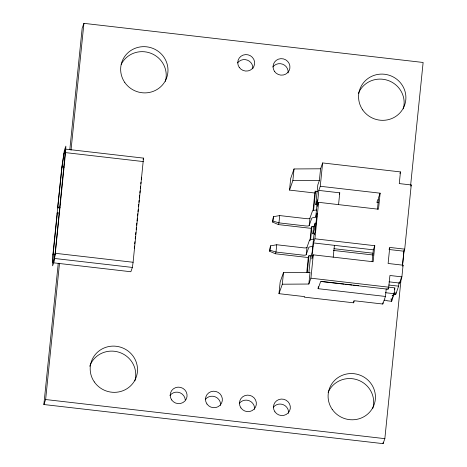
<?xml version="1.0" encoding="UTF-8"?>
<svg xmlns="http://www.w3.org/2000/svg" width="467" height="467" viewBox="0 0 467 467"><rect width="100%" height="100%" fill="white"/><g stroke="black" fill="none" stroke-linecap="round" stroke-linejoin="round"><path stroke-width="0.7" d="M59.507 213.145L57.348 212.899L53.15 254.118L52.917 262.758L54.435 258.455L55.159 253.277L65.561 149.125L143.503 158.115L133.101 262.267L132.377 267.439L130.859 271.747L53.641 262.839M59.846 208.048L57.686 207.797L62.023 166.935L64.043 153.427L65.561 149.125M401.217 277.742L384.843 438.653L383.08 443.65L43.875 404.527L58.258 263.19M69.84 149.393L82.157 28.347L83.92 23.35L423.125 62.473L410.656 184.967M43.875 404.527L45.638 399.53L59.502 263.265M71.013 150.193L83.92 23.35M134.268 248.175L134.484 246.027M134.706 243.873L134.922 241.725M135.214 238.859L135.436 236.711M135.652 234.557L135.874 232.408M136.166 229.542L136.382 227.388M136.603 225.24L136.819 223.092M137.041 220.938L137.333 218.071M137.549 215.923L137.771 213.769M137.987 211.621L138.209 209.473M138.501 206.601L138.717 204.453M138.938 202.304L139.154 200.15M139.376 198.002L139.668 195.136M139.884 192.988L140.106 190.834M140.322 188.686L140.544 186.531M140.836 183.665L140.981 182.235M141.273 179.369L141.489 177.215M308.36 257.416L308.226 257.416A7.542 1.775 5.8 0 1 305.319 257.218L275.384 253.762L269.669 251.269L270.475 245.858L276.733 244.749L302.925 247.767A3.333 0.788 5.8 0 0 306.971 247.341L309.452 240.283A7.542 1.775 5.8 0 1 313.719 239.221M311.331 228.24L311.197 228.235A7.542 1.775 5.8 0 1 308.284 228.036L278.355 224.586L272.635 222.094L273.446 216.682L279.704 215.573L305.891 218.591A3.333 0.788 5.8 0 0 309.936 218.159L312.423 211.102A7.542 1.775 5.8 0 1 316.69 210.045M269.669 251.269L270.475 245.858M272.635 222.094L273.446 216.682M276.733 244.749L275.991 252.04L275.384 253.762M279.704 215.573L278.962 222.864L278.355 224.586M278.98 293.673L280.171 281.998L283.504 272.53L310.035 272.366L308.85 284.035L282.313 284.205L278.98 293.673L304.426 296.603L304.239 297.123L353.63 302.814L354.354 300.754L382.794 304.029L385.462 296.457L386.227 288.904M317.583 191.715L315.511 191.476L314.962 193.029L289.522 190.092L290.707 178.423L294.041 168.955L320.578 168.791L322.639 162.936L400.458 171.914L399.273 183.584L411.246 184.961L404.714 249.15L403.984 251.217L402.566 265.174M282.313 284.205L283.504 272.53M289.522 190.092L292.856 180.624L294.041 168.955M306.218 254.754L306.971 247.341M309.189 225.579L309.936 218.159M306.731 272.658L308.249 257.731L308.979 255.665L311.542 255.963M309.995 240.558L311.22 228.556L311.944 226.489L313.871 226.711M313.048 210.599L314.781 193.542M314.962 193.029L315.172 190.968M307.239 272.722L308.979 255.665M310.584 239.904L311.944 226.489M313.555 210.67L315.511 191.476M308.891 272.623L310.462 257.148L312.16 252.326L313.871 235.555L315.079 232.111L317.011 213.145L315.797 216.589L317.081 216.735M314.764 234.031L312.837 233.809L313.433 227.972L315.132 223.15L316.416 223.302M317.093 204.78L315.809 204.628L317.811 184.938L319.387 180.46L320.578 168.791M315.132 223.15L314.536 228.988L312.837 233.809M315.797 216.589L317.507 199.812L315.809 204.628M313.462 242.928L311.828 258.975L313.287 254.842L373.151 261.748L374.779 245.7L314.916 238.795L313.462 242.928L373.326 249.833L374.779 245.7M318.809 190.408L317.175 206.455L318.628 202.328L378.492 209.228L380.126 193.18L320.263 186.28L318.809 190.408L339.76 192.824L338.552 204.686M308.85 284.035L310.911 278.186L313.287 254.842M314.916 238.795L318.628 202.328M320.263 186.28L322.639 162.936M385.462 296.457L318.115 288.688L318.319 286.627M333.21 257.206L334.413 245.344M353.63 302.814L353.828 300.871M372.117 261.695L373.326 249.833M377.464 209.175L378.673 197.313L380.126 193.18M382.794 304.029L382.922 302.733M318.115 288.688L320.66 281.461L388.007 289.225L388.147 287.853M384.154 300.433A1.506 0.356 5.8 0 1 385.771 300.263A1.506 0.356 5.8 0 1 387.149 300.777L391.638 301.297L391.772 300.001M391.638 301.297L392.245 299.575A1.506 0.356 5.8 0 1 390.867 299.061A1.506 0.356 5.8 0 1 392.484 298.886L392.683 296.942M392.484 298.886L393.646 294.665M393.518 295.961A1.506 0.356 5.8 0 1 392.14 295.442A1.506 0.356 5.8 0 1 393.757 295.272L394.025 292.681M393.757 295.272L394.306 293.72L394.901 287.888L310.911 278.186M393.914 294.222L395.712 294.432L395.905 292.482M395.712 294.432L398.62 286.166L398.97 282.733M383.08 443.65L383.226 442.202M389.023 281.834L399.711 283.066L399.851 281.694M402.472 265.419L404.019 250.201M399.711 283.066L401.894 276.873L403.079 265.198L388.112 263.476L389.747 247.428L404.714 249.15M57.097 213.617L57.348 212.899M143.071 159.346L143.503 158.115M339.287 194.167L339.76 192.824M377.943 199.38L376.851 202.48L378.276 202.643M399.915 173.461L400.458 171.914M410.808 186.205L411.246 184.961M389.204 248.975L389.566 247.942M388.007 289.225L388.731 287.158L389.922 275.489L401.894 276.873M394.352 289.435L394.714 288.402M402.717 266.231L403.079 265.198M292.856 180.624L319.387 180.46M65.409 152.592L143.351 161.582M64.043 153.427L65.485 153.596M62.023 166.935L64.189 167.18M57.937 207.079L60.097 207.33M389.023 249.495L403.984 251.217M333.987 248.701L373.092 253.207M333.38 250.423L373.209 255.011M388.76 285.028L398.62 286.166M321.092 281.379L344.15 284.041M345.592 284.205L352.077 284.952M353.519 285.121L358.563 285.699M55.159 253.277L133.101 262.267M53.15 254.118L55.316 254.369M385.328 292.686L394.306 293.72M54.435 258.455L132.377 267.439M45.638 399.53L384.843 438.653M273.002 221.06L278.962 222.864L305.149 225.888A3.333 0.788 5.8 0 0 309.195 225.456L311.682 218.398A7.542 1.775 5.8 0 1 316.859 217.342M270.031 250.236L275.991 252.04L302.184 255.064A3.333 0.788 5.8 0 0 306.224 254.632L308.71 247.574A7.542 1.775 5.8 0 1 312.978 246.518M121.222 64.364A23.753 23.046 19.4 0 1 150.911 53.296A23.753 23.046 19.4 0 1 165.353 81.439M328.108 392.473A23.753 23.046 19.4 0 1 357.71 379.945A23.753 23.046 19.4 0 1 372.8 408.327M237.575 62.893A8.476 8.225 19.4 0 1 252.851 68.801M89.699 366.286A23.753 23.046 19.4 0 1 119.138 352.287A23.753 23.046 19.4 0 1 134.881 380.885M170.006 395.45A8.476 8.225 19.4 0 1 185.3 399.921M273.283 407.364A8.476 8.225 19.4 0 1 288.559 413.272M358.329 93.645A23.753 23.046 19.4 0 1 387.855 80.382A23.753 23.046 19.4 0 1 403.272 108.875M272.874 66.962A8.476 8.225 19.4 0 1 288.151 72.87M205.305 399.524A8.476 8.225 19.4 0 1 220.582 405.432M239.291 403.441A8.476 8.225 19.4 0 1 254.568 409.349M52.899 254.836L52.602 265.875L54.114 261.573L55.363 252.711L65.608 152.02L65.87 146.089L64.353 150.392L61.772 167.647L52.899 254.836M124.771 82.455A23.753 23.046 19.4 0 0 165.657 80.184A23.753 23.046 19.4 0 0 142.528 46.688A23.753 23.046 19.4 0 0 124.771 82.455M332.212 409.349A23.753 23.046 19.4 0 0 373.104 407.072A23.753 23.046 19.4 0 0 349.976 373.582A23.753 23.046 19.4 0 0 332.212 409.349M94.299 381.907A23.753 23.046 19.4 0 0 135.185 379.636A23.753 23.046 19.4 0 0 112.057 346.14A23.753 23.046 19.4 0 0 94.299 381.907M171.658 399.921A8.476 8.225 19.4 0 0 186.251 399.11A8.476 8.225 19.4 0 0 177.997 387.149A8.476 8.225 19.4 0 0 171.658 399.921M240.937 407.913A8.476 8.225 19.4 0 0 255.537 407.101A8.476 8.225 19.4 0 0 247.276 395.14A8.476 8.225 19.4 0 0 240.937 407.913M206.951 403.99A8.476 8.225 19.4 0 0 221.545 403.179A8.476 8.225 19.4 0 0 213.291 391.223A8.476 8.225 19.4 0 0 206.951 403.99M274.52 71.428A8.476 8.225 19.4 0 0 289.114 70.622A8.476 8.225 19.4 0 0 280.86 58.661A8.476 8.225 19.4 0 0 274.52 71.428M239.227 67.359A8.476 8.225 19.4 0 0 253.82 66.547A8.476 8.225 19.4 0 0 245.566 54.592A8.476 8.225 19.4 0 0 239.227 67.359M362.69 109.897A23.753 23.046 19.4 0 0 403.576 107.62A23.753 23.046 19.4 0 0 380.447 74.13A23.753 23.046 19.4 0 0 362.69 109.897M274.929 411.83A8.476 8.225 19.4 0 0 289.522 411.018A8.476 8.225 19.4 0 0 281.268 399.063A8.476 8.225 19.4 0 0 274.929 411.83"/></g></svg>
